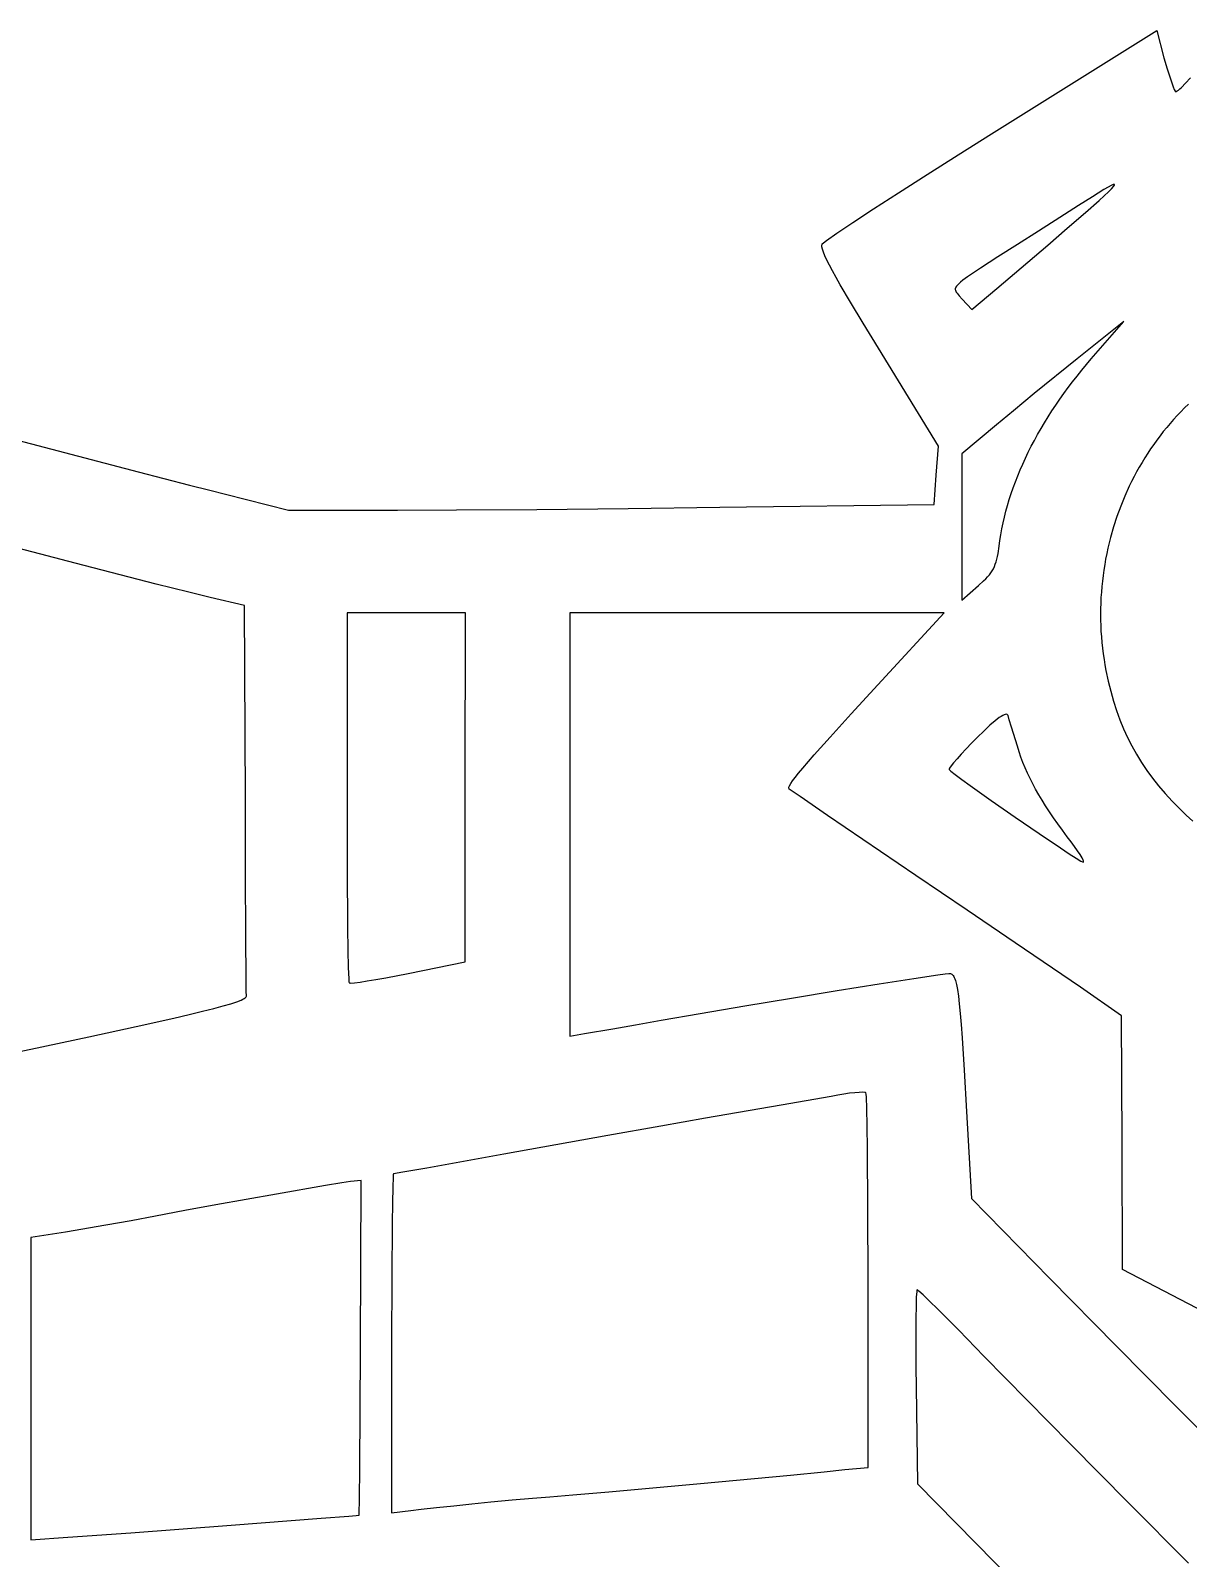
# Model space of a CAD drawing. Extents: x 41 to 5723, y -4869 to 395.
# Drawn here: x 2607 to 4326, y -2715 to -446 of the extents above; entities that cross this region are included whole.
import ezdxf

# ---------------------------------------------------------------- set-up
doc = ezdxf.new("R2010")
doc.units = 0

msp = doc.modelspace()

# ---------------------------------------------------------------- linework, layer by layer
at = {"layer": 'Layer 1'}
for p, q in [((4033.9659, -599.06126), (4279.3669, -445.60326)), ((4279.3669, -445.60326), (4289.9502, -485.95216)), ((4289.9502, -485.95216), (4294.952474, -502.540291)), ((4294.952474, -502.540291), (4299.706705, -517.454085)), ((4299.706705, -517.454085), (4303.716808, -529.019241)), ((4322.13431, -523.944601), (4329.655486, -515.614359)), ((4303.716808, -529.019241), (4305.287786, -533.022862)), ((4305.287786, -533.022862), (4306.4867, -535.56146)), ((4306.4867, -535.56146), (4306.780746, -535.864292)), ((4306.780746, -535.864292), (4307.166688, -536.028809)), ((4307.166688, -536.028809), (4308.21366, -535.943866)), ((4308.21366, -535.943866), (4309.626403, -535.308569)), ((4309.626403, -535.308569), (4311.403707, -534.124856)), ((4311.403707, -534.124856), (4313.544361, -532.394665)), ((4313.544361, -532.394665), (4316.047154, -530.119934)), ((4316.047154, -530.119934), (4322.13431, -523.944601)), ((3984.559506, -630.173), (4033.9659, -599.06126)), ((3938.230378, -659.563925), (3984.559506, -630.173)), ((3896.009476, -686.567409), (3938.230378, -659.563925)), ((4206.962273, -678.185854), (4200.814878, -681.814188)), ((4211.624295, -675.669855), (4206.962273, -678.185854)), ((4207.589667, -685.018111), (4212.145104, -680.453146)), ((4214.786409, -674.28557), (4211.624295, -675.669855)), ((4212.145104, -680.453146), (4215.127963, -677.116787)), ((4215.800459, -674.023876), (4214.786409, -674.28557)), ((4215.127963, -677.116787), (4216.034217, -675.90328)), ((4216.434081, -674.052378), (4215.800459, -674.023876)), ((4216.034217, -675.90328), (4216.552777, -674.989658)), ((4216.685459, -674.373498), (4216.434081, -674.052378)), ((4216.552777, -674.989658), (4216.685459, -674.373498)), ((3858.927759, -710.516825), (3896.009476, -686.567409)), ((4184.1221, -692.33035), (4163.120816, -705.435503)), ((4173.351458, -715.951613), (4193.702923, -697.911377)), ((4200.814878, -681.814188), (4184.1221, -692.33035)), ((4193.702923, -697.911377), (4201.447119, -690.831062)), ((4201.447119, -690.831062), (4207.589667, -685.018111)), ((3828.016184, -730.745545), (3858.927759, -710.516825)), ((4135.17425, -723.253525), (4103.755109, -743.303959)), ((4163.120816, -705.435503), (4135.17425, -723.253525)), ((4146.419, -739.29385), (4173.351458, -715.951613)), ((3788.827296, -757.37439), (3804.30571, -746.586942)), ((3804.30571, -746.586942), (3828.016184, -730.745545)), ((4103.755109, -743.303959), (4072.3361, -763.10635)), ((4117.346088, -764.50158), (4146.41903, -739.29385)), ((4146.41903, -739.29385), (4146.419, -739.29385)), ((3782.022003, -765.387473), (3782.058156, -764.20132)), ((3782.150689, -766.785944), (3782.022003, -765.387473)), ((3782.058156, -764.20132), (3782.255878, -763.221308)), ((3782.915662, -770.244546), (3782.150689, -766.785944)), ((3782.255878, -763.221308), (3782.6119, -762.44126)), ((3782.6119, -762.44126), (3784.497286, -760.664561)), ((3784.379234, -774.626541), (3782.915662, -770.244546)), ((3784.497286, -760.664561), (3788.827296, -757.37439)), ((4072.3361, -763.10635), (4043.293958, -781.658177)), ((4087.962992, -789.647312), (4117.346088, -764.50158)), ((3786.567568, -779.981345), (3784.379234, -774.626541)), ((3789.506825, -786.358373), (3786.567568, -779.981345)), ((3793.223165, -793.80704), (3789.506825, -786.358373)), ((3797.74275, -802.37676), (3793.223165, -793.80704)), ((4043.293958, -781.658177), (4017.600462, -798.411662)), ((4041.90903, -828.59065), (4087.962992, -789.647312)), ((3803.091741, -812.116949), (3797.74275, -802.37676)), ((3809.2963, -823.077022), (3803.091741, -812.116949)), ((3991.578824, -816.236133), (3987.6695, -819.33025)), ((3998.108136, -811.568467), (3991.578824, -816.236133)), ((4017.600462, -798.411662), (3998.108136, -811.568467)), ((3824.376766, -848.854479), (3809.2963, -823.077022)), ((3980.07761, -828.973865), (3980.062754, -830.161614)), ((3980.062754, -830.161614), (3980.326949, -831.403623)), ((3980.367643, -827.806465), (3980.07761, -828.973865)), ((3980.326949, -831.403623), (3980.874072, -832.733805)), ((3980.928977, -826.625499), (3980.367643, -827.806465)), ((3980.874072, -832.733805), (3981.707998, -834.186073)), ((3981.757735, -825.397056), (3980.928977, -826.625499)), ((3981.707998, -834.186073), (3982.832603, -835.79434)), ((3984.202022, -822.662085), (3981.757735, -825.397056)), ((3982.832603, -835.79434), (3985.969354, -839.614521)), ((3987.6695, -819.33025), (3984.202022, -822.662085)), ((4004.86743, -859.67915), (4041.90903, -828.59065)), ((3843.193436, -880.104451), (3824.376766, -848.854479)), ((3985.969354, -839.614521), (3990.31533, -844.46565)), ((3990.31533, -844.46565), (4004.86743, -859.67915)), ((3865.9556, -917.22226), (3843.193436, -880.104451)), ((4230.4274, -877.53915), (4160.9743, -933.10165)), ((4182.141, -933.10165), (4230.4274, -877.53915)), ((3955.2524, -1062.74326), (3865.9556, -917.22226)), ((4160.9743, -933.10165), (4097.391625, -984.778087)), ((4160.996004, -958.720412), (4167.864235, -950.152647)), ((4167.864235, -950.152647), (4174.91293, -941.612494)), ((4174.91293, -941.612494), (4182.141, -933.10165)), ((4147.805295, -975.931998), (4154.309327, -967.314094)), ((4154.309327, -967.314094), (4160.996004, -958.720412)), ((4097.391625, -984.778087), (4066.375413, -1010.213214)), ((4129.399966, -1001.914083), (4135.349524, -993.233688)), ((4135.349524, -993.233688), (4141.484997, -984.572427)), ((4141.484997, -984.572427), (4147.805295, -975.931998)), ((4066.375413, -1010.213214), (4041.2503, -1030.99745)), ((4112.677678, -1028.053123), (4118.062952, -1019.325496)), ((4118.062952, -1019.325496), (4123.637412, -1010.611917)), ((4123.637412, -1010.611917), (4129.399966, -1001.914083)), ((4309.779811, -1017.356712), (4304.439431, -1023.158266)), ((4315.232223, -1011.672339), (4309.779811, -1017.356712)), ((4320.795517, -1006.107779), (4315.232223, -1011.672339)), ((4326.468542, -1000.665668), (4320.795517, -1006.107779)), ((4041.2503, -1030.99745), (3989.6566, -1073.99225)), ((4102.479042, -1045.543739), (4107.482678, -1036.793102)), ((4107.482678, -1036.793102), (4112.677678, -1028.053123)), ((4289.101992, -1041.239665), (4284.221248, -1047.483596)), ((4294.099371, -1035.102377), (4289.101992, -1041.239665)), ((4299.212234, -1029.074366), (4294.099371, -1035.102377)), ((4304.439431, -1023.158266), (4299.212234, -1029.074366)), ((2587.35682, -1054.14432), (2766.859945, -1101.10782)), ((3951.94511, -1105.73806), (3955.2524, -1062.74326)), ((4088.627225, -1071.842637), (4093.050226, -1063.070202)), ((4093.050226, -1063.070202), (4097.667862, -1054.303337)), ((4097.667862, -1054.303337), (4102.479042, -1045.543739)), ((4274.814267, -1060.280851), (4270.290331, -1066.828905)), ((4279.45829, -1053.831536), (4274.814267, -1060.280851)), ((4284.221248, -1047.483596), (4279.45829, -1053.831536)), ((3989.6566, -1073.99225), (3989.6566, -1183.13325)), ((4080.369487, -1089.397438), (4084.399949, -1080.618948)), ((4084.399949, -1080.618948), (4088.627225, -1071.842637)), ((4257.45055, -1087.039168), (4253.418467, -1093.955841)), ((4261.607322, -1080.210698), (4257.45055, -1087.039168)), ((4265.887633, -1073.473066), (4261.607322, -1080.210698)), ((4270.290331, -1066.828905), (4265.887633, -1073.473066)), ((2766.859945, -1101.10782), (2842.875961, -1120.744854)), ((3948.63782, -1149.39426), (3951.94511, -1105.73806)), ((4069.469892, -1115.72903), (4072.903369, -1106.954174)), ((4072.903369, -1106.954174), (4076.536931, -1098.176412)), ((4076.536931, -1098.176412), (4080.369487, -1089.397438)), ((4245.732971, -1108.043259), (4242.081859, -1115.208735)), ((4249.512224, -1100.958082), (4245.732971, -1108.043259)), ((4253.418467, -1093.955841), (4249.512224, -1100.958082)), ((2842.875961, -1120.744854), (2873.0279, -1128.408466)), ((2873.0279, -1128.408466), (2896.25782, -1134.18072)), ((2896.25782, -1134.18072), (2990.18482, -1157.99322)), ((4060.380872, -1142.019198), (4063.207554, -1133.263237)), ((4063.207554, -1133.263237), (4066.237591, -1124.499283)), ((4066.237591, -1124.499283), (4069.469892, -1115.72903)), ((4238.560039, -1122.451878), (4231.908875, -1137.160625)), ((4242.081859, -1115.208735), (4238.560039, -1122.451878)), ((3239.244739, -1157.641821), (3358.78272, -1156.670305)), ((3358.78272, -1156.670305), (3494.443751, -1155.202694)), ((3494.443751, -1155.202694), (3630.47682, -1153.36301)), ((3630.47682, -1153.36301), (3948.63782, -1149.39426)), ((4055.341933, -1159.500357), (4057.758635, -1150.76547)), ((4057.758635, -1150.76547), (4060.380872, -1142.019198)), ((4225.788685, -1152.148425), (4220.208674, -1167.394205)), ((4231.908875, -1137.160625), (4225.788685, -1152.148425)), ((2673.34986, -1236.71125), (2435.473001, -1174.606797)), ((2990.18482, -1157.99322), (3151.58082, -1157.99322)), ((3151.58082, -1157.99322), (3239.244739, -1157.641821)), ((4049.335938, -1185.619755), (4051.129495, -1176.929195)), ((4051.129495, -1176.929195), (4053.131857, -1168.222164)), ((4053.131857, -1168.222164), (4055.341933, -1159.500357)), ((4220.208674, -1167.394205), (4215.178046, -1182.876889)), ((3989.6566, -1183.13325), (3989.6566, -1291.61225)), ((4046.379601, -1202.944678), (4047.752277, -1194.292147)), ((4047.752277, -1194.292147), (4049.335938, -1185.619755)), ((4210.706006, -1198.575405), (4208.682333, -1206.499014)), ((4215.178046, -1182.876889), (4210.706006, -1198.575405)), ((4042.807888, -1226.602551), (4043.667499, -1222.02612)), ((4043.667499, -1222.02612), (4045.2191, -1211.57585)), ((4045.219, -1211.57565), (4046.379601, -1202.944678)), ((4045.2191, -1211.57585), (4045.219, -1211.57565)), ((4205.065435, -1222.481762), (4203.474511, -1230.535633)), ((4206.801759, -1214.468678), (4205.065435, -1222.481762)), ((4208.682333, -1206.499014), (4206.801759, -1214.468678)), ((2793.652722, -1267.634445), (2673.34986, -1236.71125)), ((4032.96529, -1250.959729), (4034.950795, -1247.970413)), ((4034.950795, -1247.970413), (4036.702787, -1244.8968)), ((4036.702787, -1244.8968), (4038.245491, -1241.691412)), ((4038.245491, -1241.691412), (4039.60313, -1238.306771)), ((4039.60313, -1238.306771), (4040.799927, -1234.695399)), ((4040.799927, -1234.695399), (4041.860105, -1230.809819)), ((4041.860105, -1230.809819), (4042.807888, -1226.602551)), ((4200.733466, -1246.755198), (4199.585646, -1254.915623)), ((4202.030138, -1238.627657), (4200.733466, -1246.755198)), ((4203.474511, -1230.535633), (4202.030138, -1238.627657)), ((2841.990862, -1279.871419), (2793.652722, -1267.634445)), ((3989.6566, -1291.61225), (4014.792, -1269.78415)), ((4014.792, -1269.78415), (4022.203684, -1263.02358)), ((4022.203684, -1263.02358), (4025.36547, -1259.896674)), ((4025.36547, -1259.896674), (4028.196852, -1256.875381)), ((4028.196852, -1256.875381), (4030.72205, -1253.912226)), ((4030.72205, -1253.912226), (4032.96529, -1250.959729)), ((4198.587828, -1263.106297), (4197.741164, -1271.324586)), ((4199.585646, -1254.915623), (4198.587828, -1263.106297)), ((2873.77186, -1287.64355), (2841.990862, -1279.871419)), ((2924.70416, -1299.54975), (2873.77186, -1287.64355)), ((4196.505897, -1287.833474), (4196.119596, -1296.118803)), ((4197.046803, -1279.567857), (4196.505897, -1287.833474)), ((4197.741164, -1271.324586), (4197.046803, -1279.567857)), ((2926.02708, -1585.96075), (2924.70416, -1299.54975)), ((3164.813558, -1310.13225), (3076.839658, -1310.13225)), ((3076.839658, -1310.13225), (3076.839658, -1583.31425)), ((3252.787458, -1310.13225), (3164.813558, -1310.13225)), ((3252.126, -1569.42425), (3252.787458, -1310.13225)), ((3686.043684, -1310.13135), (3407.569684, -1310.13135)), ((3407.569684, -1310.13135), (3407.569684, -1624.32435)), ((3963.855684, -1310.13135), (3686.043684, -1310.13135)), ((3865.298484, -1417.28735), (3963.855684, -1310.13135)), ((4195.889051, -1304.42121), (4195.815412, -1312.738062)), ((4195.815412, -1312.738062), (4195.89983, -1321.066723)), ((4196.119596, -1296.118803), (4195.889051, -1304.42121)), ((4195.89983, -1321.066723), (4196.143455, -1329.404559)), ((4196.143455, -1329.404559), (4196.547438, -1337.748936)), ((4196.547438, -1337.748936), (4197.112931, -1346.09722)), ((4197.112931, -1346.09722), (4197.841082, -1354.446777)), ((4197.841082, -1354.446777), (4198.733043, -1362.794972)), ((4198.733043, -1362.794972), (4199.789965, -1371.139171)), ((4199.789965, -1371.139171), (4201.012998, -1379.47674)), ((4201.012998, -1379.47674), (4202.403293, -1387.805044)), ((4202.403293, -1387.805044), (4203.962, -1396.12145)), ((4203.962, -1396.12145), (4207.251518, -1411.722879)), ((3825.648511, -1460.590835), (3865.298484, -1417.28735)), ((4207.251518, -1411.722879), (4210.93055, -1426.799152)), ((4210.93055, -1426.799152), (4215.016537, -1441.383211)), ((4215.016537, -1441.383211), (4219.52692, -1455.508)), ((3794.408864, -1494.956897), (3825.648511, -1460.590835)), ((4039.220482, -1470.84259), (4031.655056, -1477.34735)), ((4045.545674, -1465.988889), (4039.220482, -1470.84259)), ((4048.243182, -1464.178763), (4045.545674, -1465.988889)), ((4050.630631, -1462.778495), (4048.243182, -1464.178763)), ((4052.708022, -1461.787116), (4050.630631, -1462.778495)), ((4054.475355, -1461.203658), (4052.708022, -1461.787116)), ((4055.932629, -1461.027151), (4054.475355, -1461.203658)), ((4057.079844, -1461.256626), (4055.932629, -1461.027151)), ((4057.917001, -1461.891116), (4057.079844, -1461.256626)), ((4058.4441, -1462.92965), (4057.917001, -1461.891116)), ((4060.335447, -1469.502909), (4058.4441, -1462.92965)), ((4063.653067, -1480.29295), (4060.335447, -1469.502909)), ((4219.52692, -1455.508), (4224.479141, -1469.206461)), ((4224.479141, -1469.206461), (4229.89064, -1482.511536)), ((3770.688126, -1521.431981), (3794.408864, -1494.956897)), ((4012.8035, -1495.34105), (4004.148991, -1504.115705)), ((4022.849395, -1485.51092), (4012.8035, -1495.34105)), ((4031.655056, -1477.34735), (4022.849395, -1485.51092)), ((4072.3347, -1508.57025), (4063.653067, -1480.29295)), ((4229.89064, -1482.511536), (4235.778858, -1495.456168)), ((4235.778858, -1495.456168), (4242.161237, -1508.0733)), ((3988.97938, -1520.176726), (3982.789837, -1527.091025)), ((3996.153358, -1512.456275), (3988.97938, -1520.176726)), ((4004.148991, -1504.115705), (3996.153358, -1512.456275)), ((4074.910775, -1516.589464), (4072.3347, -1508.57025)), ((4077.688387, -1524.540852), (4074.910775, -1516.589464)), ((4242.161237, -1508.0733), (4249.055219, -1520.395874)), ((3747.254999, -1548.638125), (3753.59488, -1541.062534)), ((3753.59488, -1541.062534), (3770.688126, -1521.431981)), ((3971.228988, -1542.25678), (3971.1316, -1542.96605)), ((3971.1316, -1542.96605), (3971.914881, -1543.88262)), ((3971.755611, -1541.136685), (3971.228988, -1542.25678)), ((3974.015173, -1537.757037), (3971.755611, -1541.136685)), ((3977.747509, -1533.01314), (3974.015173, -1537.757037)), ((3982.789837, -1527.091025), (3977.747509, -1533.01314)), ((4080.683037, -1532.449606), (4077.688387, -1524.540852)), ((4083.91023, -1540.340919), (4080.683037, -1532.449606)), ((4087.385468, -1548.239982), (4083.91023, -1540.340919)), ((4249.055219, -1520.395874), (4256.478243, -1532.456833)), ((4256.478243, -1532.456833), (4264.447752, -1544.289119)), ((3734.007122, -1567.061392), (3735.725199, -1563.975829)), ((3735.725199, -1563.975829), (3738.431586, -1559.963967)), ((3738.431586, -1559.963967), (3742.23771, -1554.895001)), ((3742.23771, -1554.895001), (3747.254999, -1548.638125)), ((3971.914881, -1543.88262), (3973.723658, -1545.484954)), ((3973.723658, -1545.484954), (3980.147848, -1550.559905)), ((3980.147848, -1550.559905), (3989.864474, -1557.816894)), ((3989.864474, -1557.816894), (4002.333841, -1566.881913)), ((4091.124255, -1556.171988), (4087.385468, -1548.239982)), ((4095.142094, -1564.16213), (4091.124255, -1556.171988)), ((4099.454487, -1572.2356), (4095.142094, -1564.16213)), ((4264.447752, -1544.289119), (4272.981186, -1555.925675)), ((4272.981186, -1555.925675), (4282.095987, -1567.399444)), ((2926.140769, -1697.705754), (2926.02708, -1585.96075)), ((3076.839658, -1583.31425), (3077.07737, -1689.953562)), ((3252.126048, -1569.42275), (3252.126, -1569.42425)), ((3252.126048, -1828.71475), (3252.126048, -1569.42275)), ((3733.039342, -1570.239065), (3733.165929, -1569.351463)), ((3733.090192, -1570.976847), (3733.039342, -1570.239065)), ((3733.304548, -1571.581158), (3733.090192, -1570.976847)), ((3733.165929, -1569.351463), (3734.007122, -1567.061392)), ((3733.668484, -1572.06835), (3733.304548, -1571.581158)), ((3738.159056, -1575.330611), (3733.668484, -1572.06835)), ((3749.626, -1583.282422), (3738.159056, -1575.330611)), ((3790.388359, -1611.177375), (3749.626, -1583.282422)), ((4002.333841, -1566.881913), (4033.37201, -1588.940001)), ((4104.07694, -1580.41759), (4099.454487, -1572.2356)), ((4109.024953, -1588.733293), (4104.07694, -1580.41759)), ((4282.095987, -1567.399444), (4291.809595, -1578.743367)), ((4291.809595, -1578.743367), (4302.139453, -1589.990388)), ((4033.37201, -1588.940001), (4068.944786, -1613.742095)), ((4114.314031, -1597.207901), (4109.024953, -1588.733293)), ((4119.959677, -1605.866606), (4114.314031, -1597.207901)), ((4125.977393, -1614.734601), (4119.959677, -1605.866606)), ((4302.139453, -1589.990388), (4313.103, -1601.17345)), ((4313.103, -1601.17345), (4322.868873, -1610.664853)), ((4322.868873, -1610.664853), (4332.815216, -1619.790611)), ((3407.569684, -1624.32435), (3407.569684, -1939.17835)), ((3921.522484, -1700.39135), (3790.388359, -1611.177375)), ((4068.944786, -1613.742095), (4104.734602, -1638.296121)), ((4132.382684, -1623.837079), (4125.977393, -1614.734601)), ((4139.191052, -1633.199231), (4132.382684, -1623.837079)), ((4146.418, -1642.84625), (4139.191052, -1633.199231)), ((4104.734602, -1638.296121), (4136.423889, -1659.610004)), ((4146.4181, -1642.84595), (4146.418, -1642.84625)), ((4152.134805, -1650.35324), (4146.4181, -1642.84595)), ((4157.301156, -1657.387691), (4152.134805, -1650.35324)), ((4136.423889, -1659.610004), (4149.381593, -1668.11687)), ((4149.381593, -1668.11687), (4159.695077, -1674.691672)), ((4161.800882, -1663.786521), (4157.301156, -1657.387691)), ((4159.695077, -1674.691672), (4166.824645, -1678.960402)), ((4165.517709, -1669.38695), (4161.800882, -1663.786521)), ((4168.335366, -1674.026198), (4165.517709, -1669.38695)), ((4166.824645, -1678.960402), (4169.026805, -1680.113112)), ((4170.137582, -1677.541484), (4168.335366, -1674.026198)), ((4170.621564, -1678.826773), (4170.137582, -1677.541484)), ((4170.808084, -1679.770029), (4170.621564, -1678.826773)), ((2926.440493, -1790.351094), (2926.140769, -1697.705754)), ((3077.07737, -1689.953562), (3077.749164, -1777.6175)), ((3997.714068, -1751.819731), (3921.522484, -1700.39135)), ((4169.026805, -1680.113112), (4170.2306, -1680.54905)), ((4170.2306, -1680.54905), (4170.682607, -1680.350903)), ((4170.682607, -1680.350903), (4170.808084, -1679.770029)), ((4069.192709, -1800.27155), (3997.714068, -1751.819731)), ((2926.864241, -1854.223012), (2926.440493, -1790.351094)), ((3077.749164, -1777.6175), (3078.228463, -1811.504328)), ((3078.228463, -1811.504328), (3078.793028, -1837.252062)), ((4166.261484, -1866.41735), (4069.192709, -1800.27155)), ((3078.793028, -1837.252062), (3079.435107, -1853.728953)), ((3167.459448, -1845.91265), (3252.126048, -1828.71475)), ((2927.103245, -1872.345888), (2926.864241, -1854.223012)), ((3079.435107, -1853.728953), (3079.782791, -1858.13716)), ((3079.782791, -1858.13716), (3079.962871, -1859.321812)), ((3079.962871, -1859.321812), (3080.146948, -1859.80325)), ((3080.146948, -1859.80325), (3080.836829, -1860.076004)), ((3080.836829, -1860.076004), (3082.37937, -1860.15594)), ((3082.37937, -1860.15594), (3087.8364, -1859.772242)), ((3087.8364, -1859.772242), (3096.145969, -1858.721919)), ((3096.145969, -1858.721919), (3106.936006, -1857.074735)), ((3106.936006, -1857.074735), (3119.834442, -1854.900453)), ((3119.834442, -1854.900453), (3134.469207, -1852.268835)), ((3134.469207, -1852.268835), (3167.459448, -1845.91265)), ((3867.012075, -1861.435116), (3918.401706, -1853.323205)), ((3918.401706, -1853.323205), (3954.443407, -1847.893301)), ((3954.443407, -1847.893301), (3965.250536, -1846.423913)), ((3965.250536, -1846.423913), (3970.470784, -1845.9128)), ((3970.470784, -1845.9128), (3971.680581, -1845.979132)), ((3971.680581, -1845.979132), (3972.831756, -1846.195406)), ((3972.831756, -1846.195406), (3973.927703, -1846.587542)), ((3973.927703, -1846.587542), (3974.971811, -1847.181458)), ((3974.971811, -1847.181458), (3975.967472, -1848.003073)), ((3975.967472, -1848.003073), (3976.918077, -1849.078307)), ((3976.918077, -1849.078307), (3977.827018, -1850.433078)), ((3977.827018, -1850.433078), (3978.697686, -1852.093305)), ((3978.697686, -1852.093305), (3979.533471, -1854.084907)), ((3979.533471, -1854.084907), (3980.337767, -1856.433803)), ((3980.337767, -1856.433803), (3981.86545, -1862.307153)), ((2922.138956, -1884.370908), (2924.120059, -1883.301285)), ((2924.120059, -1883.301285), (2925.610882, -1882.299487)), ((2925.610882, -1882.299487), (2926.632259, -1881.360184)), ((2926.632259, -1881.360184), (2927.205021, -1880.478049)), ((2927.35, -1879.64775), (2927.103245, -1872.345888)), ((2927.205021, -1880.478049), (2927.35, -1879.64775)), ((3667.41955, -1894.188927), (3736.854602, -1882.635373)), ((3736.854602, -1882.635373), (3804.940909, -1871.461637)), ((3804.940909, -1871.461637), (3867.012075, -1861.435116)), ((3981.86545, -1862.307153), (3983.307867, -1869.920705)), ((3983.307867, -1869.920705), (3984.692147, -1879.481812)), ((3984.692147, -1879.481812), (3986.04542, -1891.197826)), ((4227.115584, -1908.75065), (4166.261484, -1866.41735)), ((2842.290732, -1906.872832), (2862.0305, -1902.137337)), ((2862.0305, -1902.137337), (2878.809221, -1897.928942)), ((2878.809221, -1897.928942), (2892.793551, -1894.205013)), ((2892.793551, -1894.205013), (2904.150144, -1890.922915)), ((2904.150144, -1890.922915), (2913.045656, -1888.040017)), ((2913.045656, -1888.040017), (2919.646743, -1885.513685)), ((2919.646743, -1885.513685), (2922.138956, -1884.370908)), ((3543.168784, -1915.3659), (3601.302145, -1905.354901)), ((3601.302145, -1905.354901), (3667.41955, -1894.188927)), ((3986.04542, -1891.197826), (3987.394816, -1905.276096)), ((3987.394816, -1905.276096), (3988.767467, -1921.923975)), ((2693.343254, -1939.948948), (2763.638594, -1924.668239)), ((2763.638594, -1924.668239), (2819.423262, -1912.178058)), ((2819.423262, -1912.178058), (2842.290732, -1906.872832)), ((3429.397784, -1935.2096), (3471.400397, -1928.016261)), ((3471.400397, -1928.016261), (3505.486217, -1922.094157)), ((3505.486217, -1922.094157), (3543.168784, -1915.3659)), ((3988.767467, -1921.923975), (3990.190501, -1941.348814)), ((4227.777042, -2097.26665), (4227.115584, -1908.75065)), ((2607.204, -1958.36125), (2693.343254, -1939.948948)), ((3407.569684, -1939.17835), (3429.397784, -1935.2096)), ((3990.190501, -1941.348814), (3993.296243, -1989.358778)), ((2535.878755, -1973.436933), (2607.20386, -1958.36165)), ((2607.20386, -1958.36165), (2607.204, -1958.36125)), ((3993.296243, -1989.358778), (3996.929084, -2050.9648)), ((3721.430822, -2041.456536), (3609.31381, -2060.88682)), ((3795.84481, -2028.47542), (3721.430822, -2041.456536)), ((3805.576763, -2026.647369), (3795.84481, -2028.47542)), ((3814.789369, -2025.137127), (3805.576763, -2026.647369)), ((3823.273339, -2023.952447), (3814.789369, -2025.137127)), ((3830.819384, -2023.101079), (3823.273339, -2023.952447)), ((3837.218213, -2022.590775), (3830.819384, -2023.101079)), ((3842.260537, -2022.429286), (3837.218213, -2022.590775)), ((3845.737066, -2022.624364), (3842.260537, -2022.429286)), ((3846.822754, -2022.858038), (3845.737066, -2022.624364)), ((3847.43851, -2023.18376), (3846.822754, -2022.858038)), ((3847.802667, -2024.981724), (3847.43851, -2023.18376)), ((3848.150351, -2029.536287), (3847.802667, -2024.981724)), ((3848.79243, -2046.345479), (3848.150351, -2029.536287)), ((3609.31381, -2060.88682), (3542.868296, -2072.607045)), ((3849.356995, -2072.471873), (3848.79243, -2046.345479)), ((3996.929084, -2050.9648), (4004.205124, -2179.9488)), ((3464.206547, -2086.683695), (3309.67381, -2114.46492)), ((3542.868296, -2072.607045), (3464.206547, -2086.683695)), ((3849.836294, -2106.77601), (3849.356995, -2072.471873)), ((3850.508088, -2195.359666), (3849.836294, -2106.77601)), ((4228.4385, -2285.78265), (4227.777042, -2097.26665)), ((3309.67381, -2114.46492), (3195.15891, -2134.970145)), ((3082.12829, -2154.81367), (3068.919793, -2156.922068)), ((3098.00329, -2153.49075), (3082.12829, -2154.81367)), ((3096.68037, -2401.53775), (3098.00329, -2153.49075)), ((3145.138299, -2148.700573), (3144.660292, -2163.412807)), ((3145.384086, -2144.8733), (3145.138299, -2148.700573)), ((3145.63181, -2143.56912), (3145.384086, -2144.8733)), ((3159.636441, -2141.254011), (3145.63181, -2143.56912)), ((3195.15891, -2134.970145), (3159.636441, -2141.254011)), ((2971.995365, -2173.665231), (2881.954256, -2189.788265)), ((3044.673187, -2161.014842), (2971.995365, -2173.665231)), ((3068.919793, -2156.922068), (3044.673187, -2161.014842)), ((3144.660292, -2163.412807), (3144.213292, -2186.682636)), ((2836.00354, -2198.221844), (2792.40929, -2206.40737)), ((2881.954256, -2189.788265), (2836.00354, -2198.221844)), ((3144.213292, -2186.682636), (3143.8128, -2217.48687)), ((3850.7458, -2302.98076), (3850.508088, -2195.359666)), ((4004.205124, -2179.9488), (4120.622124, -2299.0108)), ((2718.904815, -2219.801901), (2658.79429, -2230.21987)), ((2756.184162, -2213.104633), (2718.904815, -2219.801901)), ((2792.40929, -2206.40737), (2756.184162, -2213.104633)), ((3143.8128, -2217.48687), (3143.213355, -2297.605807)), ((2658.79429, -2230.21987), (2607.20059, -2238.15737)), ((2607.20059, -2238.15737), (2607.20059, -2463.05337)), ((4405.7095, -2377.72535), (4228.4385, -2285.78265)), ((3143.213355, -2297.605807), (3142.98598, -2395.58412)), ((3850.7458, -2579.46976), (3850.7458, -2302.98076)), ((4120.622124, -2299.0108), (4218.874421, -2398.810761)), ((3922.281403, -2326.916564), (3921.871868, -2340.243917)), ((3922.830465, -2318.488138), (3922.281403, -2326.916564)), ((3923.154895, -2316.29512), (3922.830465, -2318.488138)), ((3923.329161, -2315.736127), (3923.154895, -2316.29512)), ((3923.5113, -2315.54775), (3923.329161, -2315.736127)), ((3924.371232, -2316.0587), (3923.5113, -2315.54775)), ((3926.173936, -2317.557959), (3924.371232, -2316.0587)), ((3932.409994, -2323.319869), (3926.173936, -2317.557959)), ((3941.824148, -2332.430407), (3932.409994, -2323.319869)), ((3954.021075, -2344.4865), (3941.824148, -2332.430407)), ((3921.60961, -2357.881087), (3921.502381, -2379.238966)), ((3921.871868, -2340.243917), (3921.60961, -2357.881087)), ((3985.181944, -2375.823056), (3954.021075, -2344.4865)), ((3921.502381, -2379.238966), (3921.557932, -2403.728442)), ((4022.73, -2414.10495), (3985.181944, -2375.823056)), ((3096.46333, -2497.790045), (3096.68037, -2401.53775)), ((3142.98598, -2395.58412), (3142.98598, -2646.93812)), ((3921.557932, -2403.728442), (3921.784014, -2430.760407)), ((4218.874421, -2398.810761), (4307.979999, -2489.076487)), ((4151.466, -2544.82545), (4022.73, -2414.10495)), ((3921.784014, -2430.760407), (3922.18838, -2459.74575)), ((2607.20059, -2463.05337), (2607.20059, -2687.28737)), ((3922.18838, -2459.74575), (3924.17275, -2603.94375)), ((4307.979999, -2489.076487), (4386.79164, -2568.645245)), ((3095.936232, -2576.741203), (3096.46333, -2497.790045)), ((4238.065406, -2632.603012), (4151.466, -2544.82545)), ((3095.28511, -2630.267635), (3095.936232, -2576.741203)), ((3735.362608, -2590.941906), (3785.623141, -2586.030072)), ((3785.623141, -2586.030072), (3816.35, -2582.77705)), ((3816.35, -2582.77705), (3850.7458, -2579.46976)), ((3465.487573, -2615.705219), (3601.541287, -2603.447584)), ((3601.541287, -2603.447584), (3735.362608, -2590.941906)), ((3924.17275, -2603.94375), (4067.70875, -2750.12575)), ((3094.971177, -2644.957956), (3095.28511, -2630.267635)), ((3262.048, -2633.70925), (3290.552697, -2630.660342)), ((3290.552697, -2630.660342), (3321.909925, -2627.67345)), ((3321.909925, -2627.67345), (3352.274941, -2625.058633)), ((3352.274941, -2625.058633), (3377.803, -2623.12595)), ((3377.803, -2623.12595), (3412.436548, -2620.307002)), ((3412.436548, -2620.307002), (3465.487573, -2615.705219)), ((3038.4725, -2655.123962), (3079.358719, -2651.785677)), ((3079.358719, -2651.785677), (3090.608551, -2650.763788)), ((3090.608551, -2650.763788), (3094.696, -2650.24575)), ((3094.696, -2650.24575), (3094.971177, -2644.957956)), ((3142.98598, -2646.93812), (3171.42868, -2643.63083)), ((3171.42868, -2643.63083), (3187.169294, -2641.708469)), ((3187.169294, -2641.708469), (3209.545167, -2639.16599)), ((3209.545167, -2639.16599), (3235.517722, -2636.375463)), ((3235.517722, -2636.375463), (3262.04838, -2633.70896)), ((3262.04838, -2633.70896), (3262.048, -2633.70925)), ((4326.339, -2721.68295), (4238.065406, -2632.603012)), ((2662.10159, -2683.31862), (2755.697815, -2676.621355)), ((2755.697815, -2676.621355), (2904.85659, -2665.45922)), ((2904.85659, -2665.45922), (2904.858, -2665.45925)), ((2904.858, -2665.45925), (3038.4725, -2655.123962)), ((2607.20059, -2687.28737), (2662.10159, -2683.31862))]:
    msp.add_line(p, q, dxfattribs=at)

doc.saveas('drawing.dxf')
